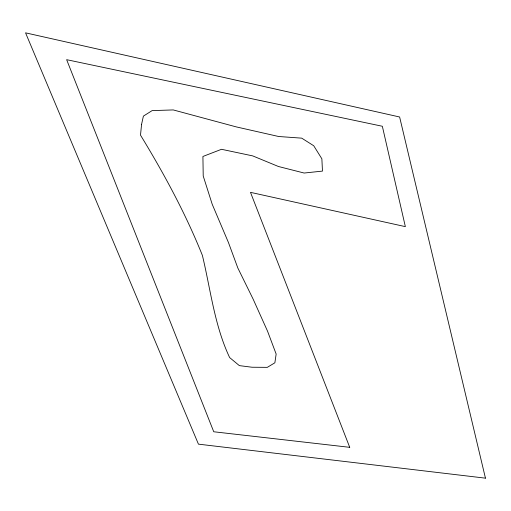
<?xml version="1.0" encoding="UTF-8"?>
<svg xmlns="http://www.w3.org/2000/svg" width="511" height="511" viewBox="0 0 511 511"><rect width="100%" height="100%" fill="white"/><g stroke="black" fill="none" stroke-linecap="round" stroke-linejoin="round"><path stroke-width="0.77" d="M141.573 124.352L140.506 135.14C163.986 173.657 185.589 213.496 202.394 255.417C210.609 289.596 214.479 325.539 229.65 357.579L239.352 365.62L252.019 367.237L267.298 367.352L274.873 362.797L276.151 354.046L267.534 331.16L253.188 299.242L237.819 267.968L228.443 242.527L212.199 204.221L203.218 176.001L202.912 156.468L221.512 149.295L252.734 155.9L278.431 166.497L304.147 173.037L322.467 171.096L321.873 158.825L313.728 145.756L301.726 138.155L278.68 136.507L236.197 126.881L173.261 109.929L152.125 110.612L143.399 116.118L141.573 124.352M349.722 447.329L213.745 431.763L66.641 59.678L382.349 126.268L405.357 226.641L250.486 192.347L349.722 447.329M485.45 478.162L198.44 444.148L25.55 32.838L399.621 116.993L485.45 478.162"/></g></svg>
